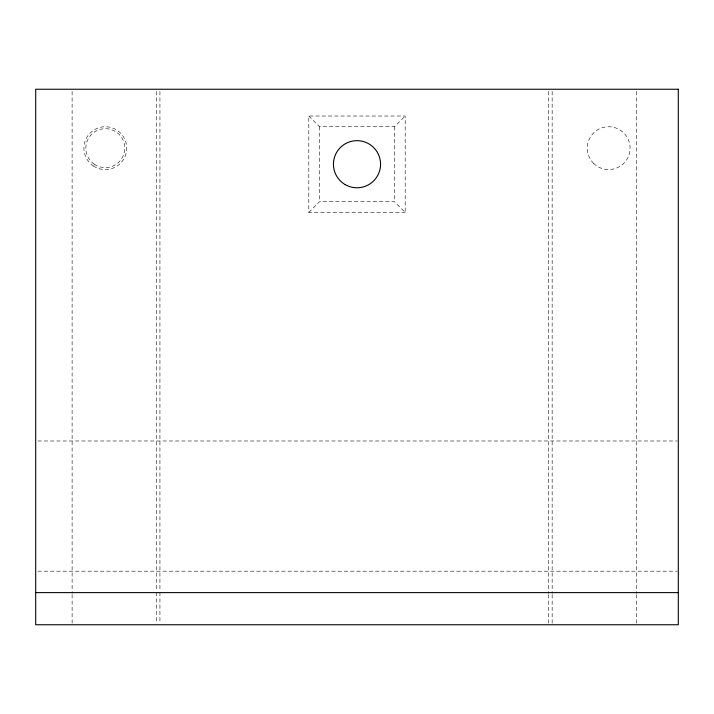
<?xml version="1.0" encoding="UTF-8"?>
<svg xmlns="http://www.w3.org/2000/svg" width="714" height="714" viewBox="0 0 714 714"><rect width="100%" height="100%" fill="white"/><g stroke="black" fill="none" stroke-linecap="round" stroke-linejoin="round"><path stroke-width="0.54" stroke-dasharray="3.57 2.68" d="M308.805 212.415L319.515 201.705L394.485 201.705L405.195 212.415L405.195 116.025L308.805 116.025L308.805 212.415L405.195 212.415M308.805 116.025L319.515 126.735L394.485 126.735L405.195 116.025M37.931 440.984L677.184 440.984M37.931 571.2L677.184 571.2M636.531 91.481L636.531 593.512M636.531 594.628L636.531 624.75M552.154 91.481L552.154 593.512M552.154 594.628L552.154 623.634M548.709 91.481L548.709 593.512M548.709 594.628L548.709 623.634M394.485 126.735L394.485 201.705M319.515 126.735L319.515 201.705M159.936 91.481L159.936 591.281M159.936 592.397L159.936 623.634M156.491 91.481L156.491 591.281M156.491 592.397L156.491 623.634M72.114 91.481L72.114 593.512M72.114 594.628L72.114 623.634M94.302 164.202A19.465 19.465 0 0 0 124.718 149.663A19.465 19.465 0 0 0 96.917 130.591A19.465 19.465 0 0 0 94.302 164.202M593.539 163.301A21.42 21.42 0 0 0 629.373 153.697A21.42 21.42 0 0 0 603.143 127.467A21.42 21.42 0 0 0 593.539 163.301M93.4 165.951A21.42 21.42 0 0 0 126.69 149.574A21.42 21.42 0 0 0 95.863 128.931A21.42 21.42 0 0 0 93.4 165.951"/><path stroke-width="1.07" d="M35.7 592.62L678.3 592.62M678.3 89.25L35.7 89.25L35.7 624.75L678.3 624.75L678.3 89.25M345.219 184.623A23.562 23.562 0 0 0 380.562 164.22A23.562 23.562 0 0 0 345.219 143.817A23.562 23.562 0 0 0 345.219 184.623"/></g></svg>
